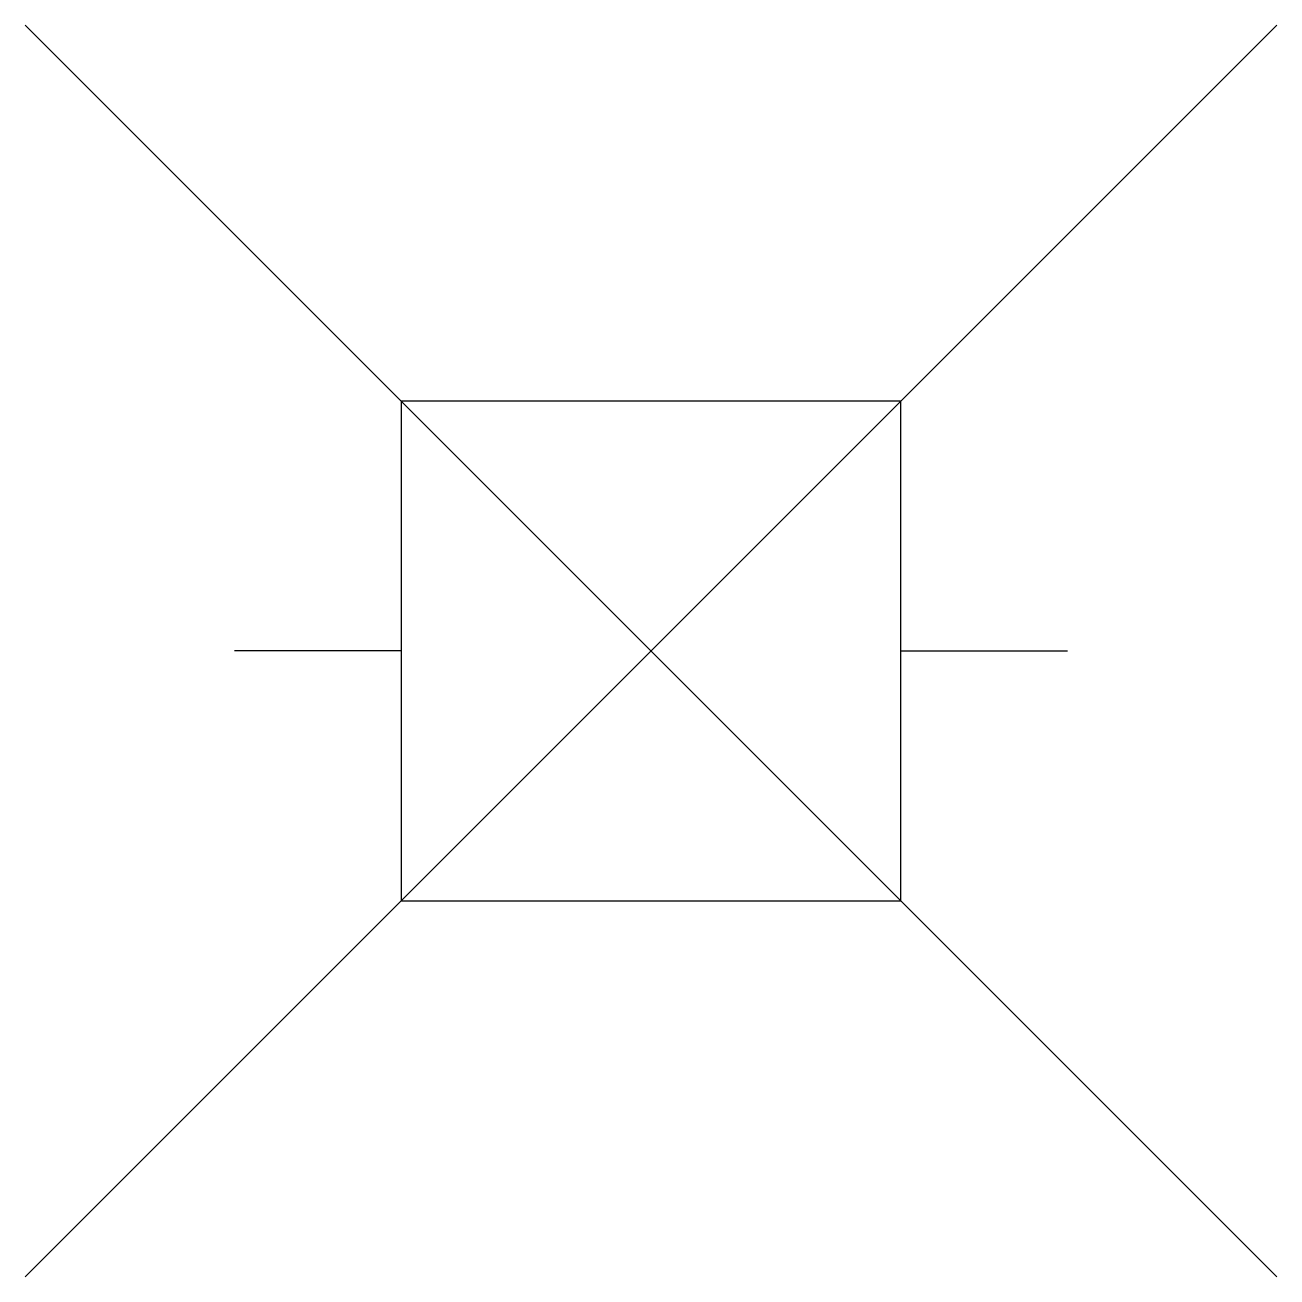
# Model space of a CAD drawing. Extents: x -2.35 to 2.35, y -2.35 to 2.35.
import ezdxf

# ---------------------------------------------------------------- set-up
doc = ezdxf.new("R2010")
doc.units = 0

msp = doc.modelspace()

# ---------------------------------------------------------------- linework, layer by layer
for p, q in [((-2.3483, -2.3483), (2.3483, 2.3483)), ((2.3483, -2.3483), (-2.3483, 2.3483)), ((0.9375, 0.9375), (-0.9375, 0.9375)), ((-0.9375, 0.9375), (-0.9375, -0.9375)), ((0.9375, -0.9375), (0.9375, 0.9375)), ((-0.9375, 0), (-1.5625, 0)), ((0.9375, 0), (1.5625, 0)), ((-0.9375, -0.9375), (0.9375, -0.9375))]:
    msp.add_line(p, q)

doc.saveas('drawing.dxf')
